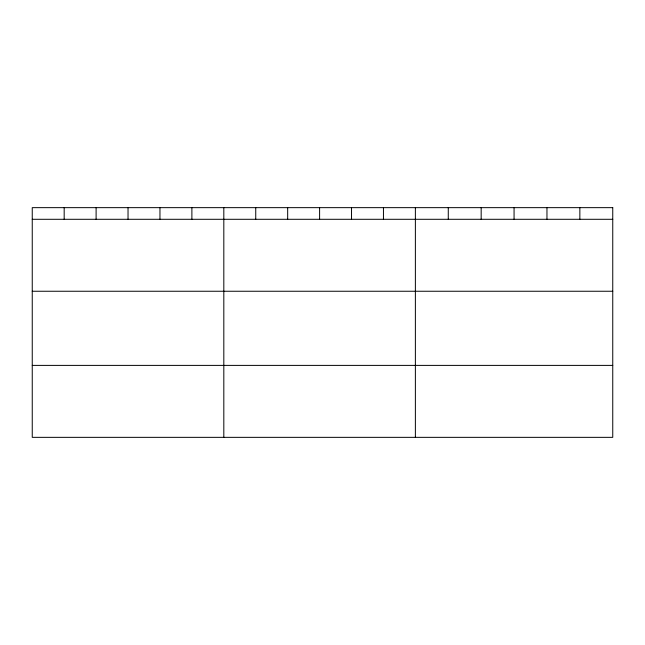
<?xml version="1.0" encoding="UTF-8"?>
<svg xmlns="http://www.w3.org/2000/svg" width="645" height="645" viewBox="0 0 645 645"><rect width="100%" height="100%" fill="white"/><g stroke="black" fill="none" stroke-linecap="round" stroke-linejoin="round"><path stroke-width="0.97" d="M32.25 219.292L612.75 219.292M32.25 291.25L612.75 291.25M32.25 365.392L612.75 365.392M579.855 207.65L579.855 219.292M546.96 207.65L546.96 219.292M514.065 207.65L514.065 219.292M481.17 207.65L481.17 219.292M448.275 207.65L448.275 219.292M415.38 207.65L415.38 437.35M383.453 207.65L383.453 219.292M351.525 207.65L351.525 219.292M319.597 207.65L319.597 219.292M287.67 207.65L287.67 219.292M255.743 207.65L255.743 219.292M223.815 207.65L223.815 437.35M191.888 207.65L191.888 219.292M159.96 207.65L159.96 219.292M128.032 207.65L128.032 219.292M96.105 207.65L96.105 219.292M64.177 207.65L64.177 219.292M612.75 207.65L32.25 207.65L32.25 437.35L612.75 437.35L612.75 207.65"/></g></svg>
